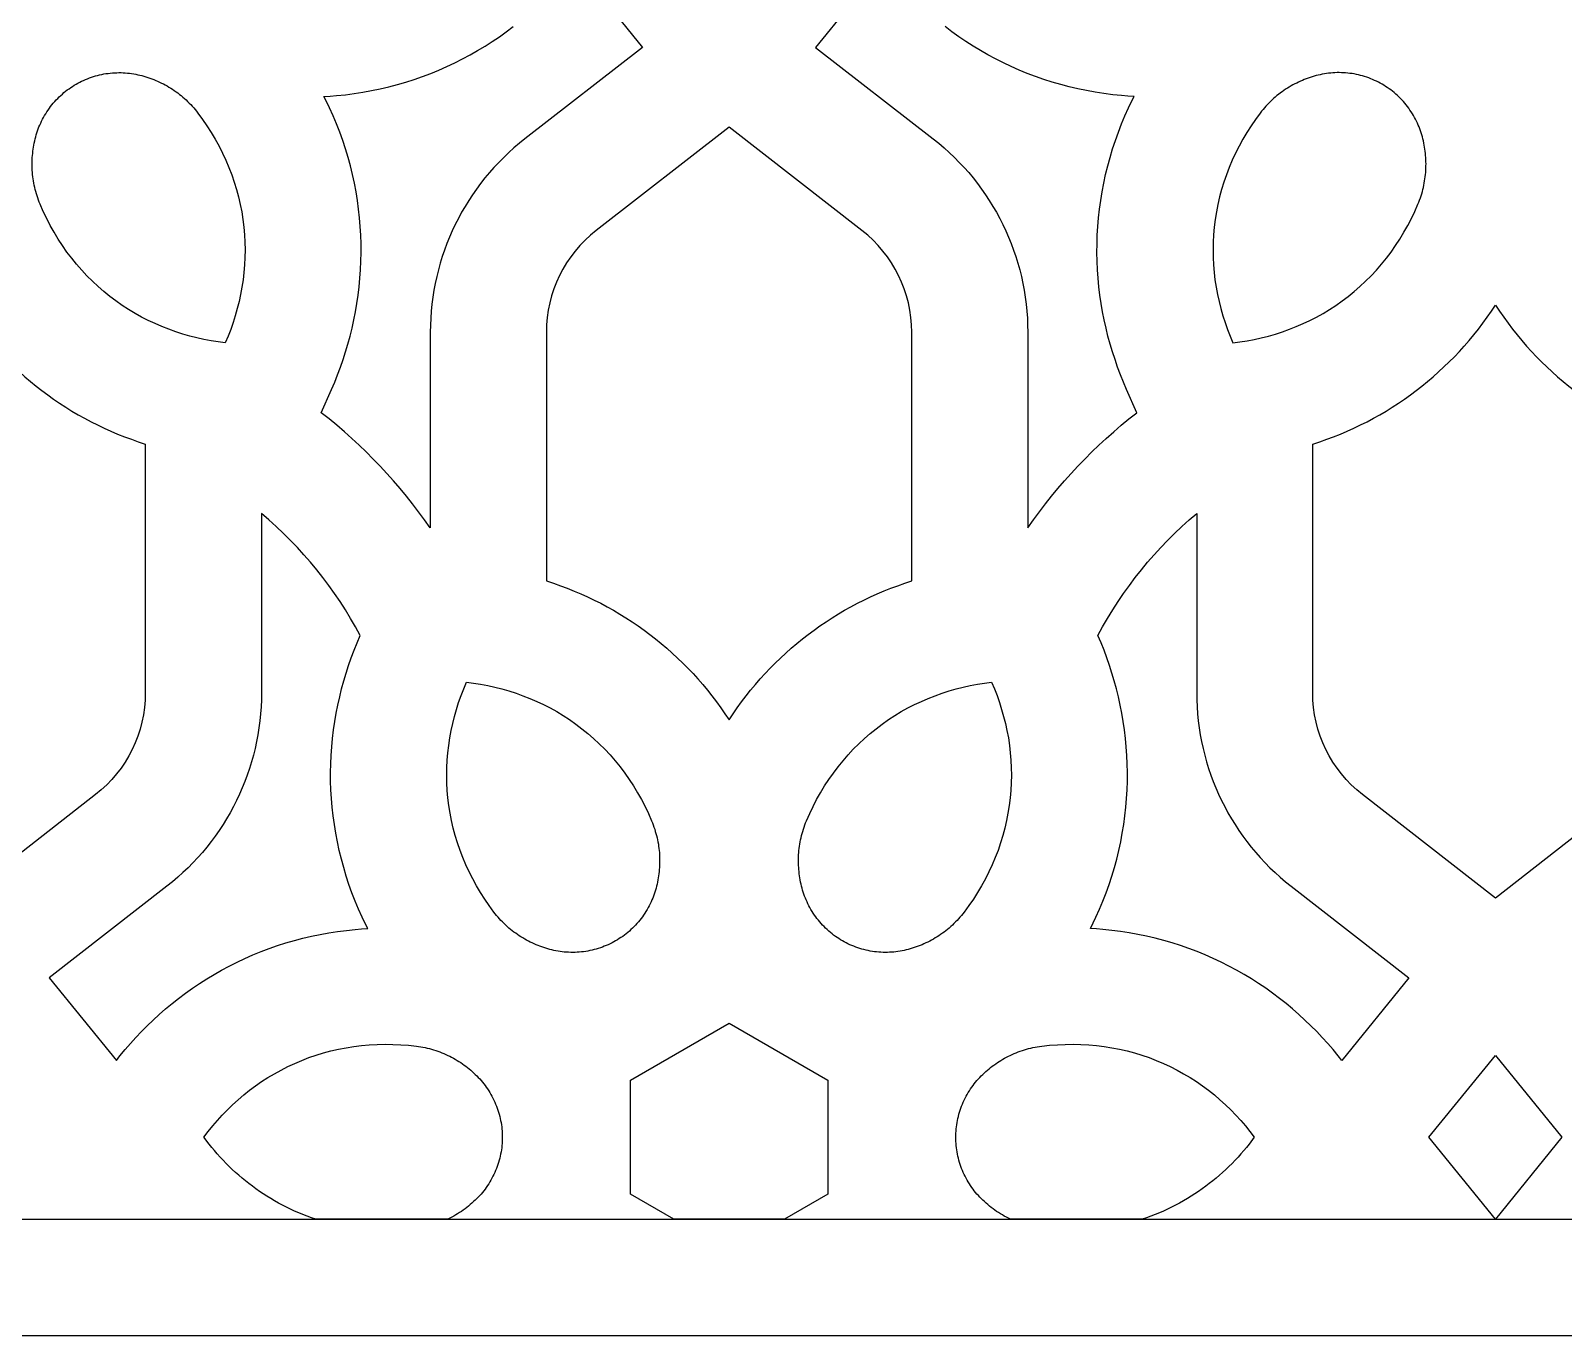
# Model space of a CAD drawing. Extents: x 14322 to 28868, y 1949 to 5319.
# Drawn here: x 25243 to 27027, y 1949 to 3468 of the extents above; entities that cross this region are included whole.
import ezdxf

# ---------------------------------------------------------------- set-up
doc = ezdxf.new("R2010")
doc.units = 0
doc.layers.add('LAYER_01', color=1, linetype='CONTINUOUS')

msp = doc.modelspace()

# ---------------------------------------------------------------- linework, layer by layer
at = {"layer": 'LAYER_01'}
for points in [[(14321.9, 1949.2), (28868, 1949.2), (28868, 5318.8), (14321.9, 5318.8)], [(14457.1, 2084.4), (28732.8, 2084.4), (28732.8, 5183.7), (14457.1, 5183.7)], [(25295.9, 3405.4), (25298, 3406.6), (25300.1, 3407.7), (25302.3, 3408.8), (25304.5, 3409.9), (25306.8, 3410.9), (25309.1, 3411.8), (25311.4, 3412.7), (25313.7, 3413.5), (25316.1, 3414.3), (25318.5, 3415), (25320.9, 3415.7), (25323.3, 3416.3), (25325.8, 3416.8), (25328.2, 3417.3), (25330.7, 3417.7), (25333.2, 3418), (25335.7, 3418.3), (25338.2, 3418.6), (25340.7, 3418.7), (25343.2, 3418.8), (25345.7, 3418.9), (25348.2, 3418.9), (25350.7, 3418.8), (25353.2, 3418.6), (25355.7, 3418.4), (25358.1, 3418.2), (25360.6, 3417.9), (25363, 3417.5), (25365.4, 3417), (25367.8, 3416.5), (25370.2, 3416), (25372.5, 3415.4), (25374.9, 3414.7), (25377.2, 3414), (25379.5, 3413.3), (25381.8, 3412.5), (25384.1, 3411.7), (25386.3, 3410.8), (25388.6, 3409.9), (25390.8, 3408.9), (25393.1, 3407.9), (25395.3, 3406.8), (25397.5, 3405.7), (25399.7, 3404.6), (25401.8, 3403.4), (25404, 3402.1), (25406.1, 3400.8), (25408.2, 3399.5), (25410.2, 3398.1), (25412.3, 3396.6), (25414.3, 3395.2), (25416.3, 3393.6), (25418.2, 3392.1), (25420.2, 3390.4), (25422.1, 3388.8), (25423.9, 3387.1), (25425.8, 3385.3), (25427.6, 3383.5), (25429.4, 3381.7), (25431.1, 3379.8), (25432.8, 3377.9), (25434.5, 3375.9), (25436.1, 3373.9), (25437.7, 3371.8), (25443.1, 3364.4), (25448.3, 3356.9), (25453.3, 3349.1), (25457.9, 3341.3), (25462.3, 3333.3), (25466.4, 3325.1), (25470.3, 3316.9), (25473.8, 3308.5), (25477.1, 3300.1), (25480, 3291.5), (25482.6, 3282.9), (25485, 3274.2), (25487, 3265.5), (25488.7, 3256.7), (25490.1, 3247.9), (25491.2, 3239.1), (25492, 3230.2), (25492.4, 3221.4), (25492.6, 3212.6), (25492.5, 3203.8), (25492.1, 3195.1), (25491.3, 3186.4), (25490.3, 3177.8), (25489, 3169.3), (25487.5, 3160.8), (25485.7, 3152.4), (25483.6, 3144.2), (25481.3, 3136), (25478.7, 3127.9), (25475.9, 3120), (25472.9, 3112.2), (25469.6, 3104.5), (25461.3, 3105.5), (25453.1, 3106.8), (25444.8, 3108.4), (25436.5, 3110.2), (25428.3, 3112.2), (25420.1, 3114.6), (25411.9, 3117.2), (25403.8, 3120.1), (25395.7, 3123.2), (25387.8, 3126.7), (25379.9, 3130.4), (25372.1, 3134.4), (25364.5, 3138.6), (25356.9, 3143.2), (25349.5, 3148), (25342.3, 3153.1), (25335.2, 3158.4), (25328.3, 3164.1), (25321.5, 3169.9), (25315, 3176), (25308.6, 3182.4), (25302.5, 3189), (25296.5, 3195.8), (25290.8, 3202.9), (25285.3, 3210.1), (25280.1, 3217.6), (25275.1, 3225.2), (25270.4, 3233), (25265.9, 3241), (25261.7, 3249.1), (25257.7, 3257.4), (25254, 3265.8), (25253.1, 3268.2), (25252.1, 3270.6), (25251.3, 3273.1), (25250.4, 3275.5), (25249.7, 3277.9), (25249, 3280.4), (25248.3, 3282.9), (25247.7, 3285.3), (25247.2, 3287.8), (25246.7, 3290.3), (25246.3, 3292.8), (25245.9, 3295.3), (25245.5, 3297.7), (25245.3, 3300.2), (25245, 3302.7), (25244.9, 3305.2), (25244.8, 3307.7), (25244.7, 3310.2), (25244.7, 3312.6), (25244.7, 3315.1), (25244.8, 3317.6), (25244.9, 3320), (25245.1, 3322.5), (25245.4, 3324.9), (25245.6, 3327.3), (25246, 3329.8), (25246.4, 3332.2), (25246.8, 3334.6), (25247.2, 3336.9), (25247.8, 3339.3), (25248.3, 3341.7), (25248.9, 3344), (25249.6, 3346.3), (25250.3, 3348.7), (25251, 3351), (25251.9, 3353.3), (25252.7, 3355.6), (25253.7, 3357.9), (25254.7, 3360.1), (25255.8, 3362.4), (25256.9, 3364.6), (25258.1, 3366.8), (25259.3, 3369), (25260.6, 3371.1), (25261.9, 3373.3), (25263.3, 3375.3), (25264.8, 3377.4), (25266.3, 3379.4), (25267.8, 3381.4), (25269.4, 3383.3), (25271.1, 3385.2), (25272.8, 3387.1), (25274.5, 3388.9), (25276.3, 3390.6), (25278.1, 3392.3), (25279.9, 3394), (25281.8, 3395.6), (25283.7, 3397.2), (25285.7, 3398.7), (25287.7, 3400.1), (25289.7, 3401.5), (25291.7, 3402.9), (25293.8, 3404.2)], [(26816.4, 3405.4), (26814.3, 3406.6), (26812.1, 3407.7), (26809.9, 3408.8), (26807.7, 3409.9), (26805.4, 3410.9), (26803.2, 3411.8), (26800.9, 3412.7), (26798.5, 3413.5), (26796.1, 3414.3), (26793.8, 3415), (26791.3, 3415.7), (26788.9, 3416.3), (26786.5, 3416.8), (26784, 3417.3), (26781.5, 3417.7), (26779, 3418), (26776.5, 3418.3), (26774, 3418.6), (26771.5, 3418.7), (26769, 3418.8), (26766.5, 3418.9), (26764, 3418.9), (26761.5, 3418.8), (26759.1, 3418.6), (26756.6, 3418.4), (26754.1, 3418.2), (26751.7, 3417.9), (26749.2, 3417.5), (26746.8, 3417), (26744.4, 3416.5), (26742.1, 3416), (26739.7, 3415.4), (26737.4, 3414.7), (26735.1, 3414), (26732.8, 3413.3), (26730.5, 3412.5), (26728.2, 3411.7), (26725.9, 3410.8), (26723.6, 3409.9), (26721.4, 3408.9), (26719.2, 3407.9), (26717, 3406.8), (26714.8, 3405.7), (26712.6, 3404.6), (26710.4, 3403.4), (26708.3, 3402.1), (26706.2, 3400.8), (26704.1, 3399.5), (26702, 3398.1), (26700, 3396.6), (26698, 3395.2), (26696, 3393.6), (26694, 3392.1), (26692.1, 3390.4), (26690.2, 3388.8), (26688.3, 3387.1), (26686.5, 3385.3), (26684.7, 3383.5), (26682.9, 3381.7), (26681.1, 3379.8), (26679.4, 3377.9), (26677.8, 3375.9), (26676.1, 3373.9), (26674.5, 3371.8), (26669.1, 3364.4), (26663.9, 3356.9), (26659, 3349.1), (26654.3, 3341.3), (26649.9, 3333.3), (26645.8, 3325.1), (26642, 3316.9), (26638.4, 3308.5), (26635.2, 3300.1), (26632.2, 3291.5), (26629.6, 3282.9), (26627.3, 3274.2), (26625.2, 3265.5), (26623.5, 3256.7), (26622.1, 3247.9), (26621.1, 3239.1), (26620.3, 3230.2), (26619.8, 3221.4), (26619.6, 3212.6), (26619.8, 3203.8), (26620.2, 3195.1), (26620.9, 3186.4), (26621.9, 3177.8), (26623.2, 3169.3), (26624.8, 3160.8), (26626.6, 3152.4), (26628.7, 3144.2), (26631, 3136), (26633.6, 3127.9), (26636.4, 3120), (26639.4, 3112.2), (26642.6, 3104.5), (26650.9, 3105.5), (26659.2, 3106.8), (26667.5, 3108.4), (26675.7, 3110.2), (26684, 3112.2), (26692.2, 3114.6), (26700.3, 3117.2), (26708.5, 3120.1), (26716.5, 3123.2), (26724.5, 3126.7), (26732.3, 3130.4), (26740.1, 3134.4), (26747.8, 3138.6), (26755.3, 3143.2), (26762.7, 3148), (26770, 3153.1), (26777.1, 3158.4), (26784, 3164.1), (26790.7, 3169.9), (26797.3, 3176), (26803.6, 3182.4), (26809.8, 3189), (26815.7, 3195.8), (26821.4, 3202.9), (26826.9, 3210.1), (26832.1, 3217.6), (26837.1, 3225.2), (26841.9, 3233), (26846.3, 3241), (26850.6, 3249.1), (26854.5, 3257.4), (26858.2, 3265.8), (26859.2, 3268.2), (26860.1, 3270.6), (26861, 3273.1), (26861.8, 3275.5), (26862.6, 3277.9), (26863.3, 3280.4), (26863.9, 3282.9), (26864.5, 3285.3), (26865.1, 3287.8), (26865.6, 3290.3), (26866, 3292.8), (26866.4, 3295.3), (26866.7, 3297.7), (26867, 3300.2), (26867.2, 3302.7), (26867.4, 3305.2), (26867.5, 3307.7), (26867.5, 3310.2), (26867.6, 3312.6), (26867.5, 3315.1), (26867.4, 3317.6), (26867.3, 3320), (26867.1, 3322.5), (26866.9, 3324.9), (26866.6, 3327.3), (26866.3, 3329.8), (26865.9, 3332.2), (26865.5, 3334.6), (26865, 3336.9), (26864.5, 3339.3), (26863.9, 3341.7), (26863.3, 3344), (26862.7, 3346.3), (26862, 3348.7), (26861.2, 3351), (26860.4, 3353.3), (26859.5, 3355.6), (26858.6, 3357.9), (26857.6, 3360.1), (26856.5, 3362.4), (26855.4, 3364.6), (26854.2, 3366.8), (26853, 3369), (26851.7, 3371.1), (26850.3, 3373.3), (26848.9, 3375.3), (26847.5, 3377.4), (26846, 3379.4), (26844.4, 3381.4), (26842.8, 3383.3), (26841.2, 3385.2), (26839.5, 3387.1), (26837.8, 3388.9), (26836, 3390.6), (26834.2, 3392.3), (26832.3, 3394), (26830.4, 3395.6), (26828.5, 3397.2), (26826.5, 3398.7), (26824.6, 3400.1), (26822.5, 3401.5), (26820.5, 3402.9), (26818.4, 3404.2)], [(25924.1, 2408.4), (25922, 2407.2), (25919.9, 2406), (25917.7, 2405), (25915.5, 2403.9), (25913.2, 2402.9), (25910.9, 2402), (25908.6, 2401.1), (25906.3, 2400.3), (25903.9, 2399.5), (25901.5, 2398.8), (25899.1, 2398.1), (25896.7, 2397.5), (25894.2, 2397), (25891.8, 2396.5), (25889.3, 2396.1), (25886.8, 2395.7), (25884.3, 2395.4), (25881.8, 2395.2), (25879.3, 2395), (25876.8, 2394.9), (25874.3, 2394.9), (25871.8, 2394.9), (25869.3, 2395), (25866.8, 2395.1), (25864.3, 2395.3), (25861.9, 2395.6), (25859.4, 2395.9), (25857, 2396.3), (25854.6, 2396.7), (25852.2, 2397.2), (25849.8, 2397.8), (25847.5, 2398.4), (25845.2, 2399), (25842.8, 2399.7), (25840.5, 2400.5), (25838.2, 2401.3), (25835.9, 2402.1), (25833.7, 2403), (25831.4, 2403.9), (25829.2, 2404.9), (25826.9, 2405.9), (25824.7, 2406.9), (25822.5, 2408.1), (25820.3, 2409.2), (25818.2, 2410.4), (25816.1, 2411.7), (25813.9, 2413), (25811.9, 2414.3), (25809.8, 2415.7), (25807.7, 2417.1), (25805.7, 2418.6), (25803.7, 2420.1), (25801.8, 2421.7), (25799.8, 2423.3), (25797.9, 2425), (25796.1, 2426.7), (25794.2, 2428.5), (25792.4, 2430.3), (25790.6, 2432.1), (25788.9, 2434), (25787.2, 2435.9), (25785.5, 2437.9), (25783.9, 2439.9), (25782.3, 2441.9), (25776.9, 2449.3), (25771.7, 2456.9), (25766.7, 2464.6), (25762.1, 2472.5), (25757.7, 2480.5), (25753.6, 2488.6), (25749.7, 2496.9), (25746.2, 2505.3), (25742.9, 2513.7), (25740, 2522.3), (25737.4, 2530.9), (25735, 2539.6), (25733, 2548.3), (25731.3, 2557.1), (25729.9, 2565.9), (25728.8, 2574.7), (25728, 2583.5), (25727.6, 2592.4), (25727.4, 2601.2), (25727.5, 2609.9), (25728, 2618.7), (25728.7, 2627.3), (25729.7, 2635.9), (25731, 2644.5), (25732.5, 2653), (25734.4, 2661.3), (25736.4, 2669.6), (25738.8, 2677.8), (25741.3, 2685.9), (25744.1, 2693.8), (25747.2, 2701.6), (25750.4, 2709.3), (25758.7, 2708.2), (25766.9, 2707), (25775.2, 2705.4), (25783.5, 2703.6), (25791.7, 2701.5), (25799.9, 2699.2), (25808.1, 2696.6), (25816.2, 2693.7), (25824.3, 2690.6), (25832.2, 2687.1), (25840.1, 2683.4), (25847.9, 2679.4), (25855.5, 2675.1), (25863.1, 2670.6), (25870.5, 2665.8), (25877.7, 2660.7), (25884.8, 2655.3), (25891.7, 2649.7), (25898.5, 2643.9), (25905, 2637.7), (25911.4, 2631.4), (25917.6, 2624.8), (25923.5, 2618), (25929.2, 2610.9), (25934.7, 2603.7), (25939.9, 2596.2), (25944.9, 2588.6), (25949.6, 2580.8), (25954.1, 2572.8), (25958.3, 2564.7), (25962.3, 2556.4), (25966, 2548), (25966.9, 2545.6), (25967.9, 2543.2), (25968.7, 2540.7), (25969.6, 2538.3), (25970.3, 2535.8), (25971, 2533.4), (25971.7, 2530.9), (25972.3, 2528.4), (25972.8, 2526), (25973.3, 2523.5), (25973.8, 2521), (25974.1, 2518.5), (25974.5, 2516), (25974.7, 2513.5), (25975, 2511.1), (25975.1, 2508.6), (25975.2, 2506.1), (25975.3, 2503.6), (25975.3, 2501.1), (25975.3, 2498.7), (25975.2, 2496.2), (25975.1, 2493.8), (25974.9, 2491.3), (25974.6, 2488.9), (25974.4, 2486.4), (25974, 2484), (25973.7, 2481.6), (25973.2, 2479.2), (25972.8, 2476.8), (25972.3, 2474.5), (25971.7, 2472.1), (25971.1, 2469.8), (25970.5, 2467.4), (25969.7, 2465.1), (25969, 2462.8), (25968.2, 2460.5), (25967.3, 2458.2), (25966.3, 2455.9), (25965.3, 2453.6), (25964.3, 2451.4), (25963.1, 2449.2), (25962, 2447), (25960.7, 2444.8), (25959.4, 2442.6), (25958.1, 2440.5), (25956.7, 2438.4), (25955.2, 2436.4), (25953.7, 2434.4), (25952.2, 2432.4), (25950.6, 2430.5), (25948.9, 2428.6), (25947.3, 2426.7), (25945.5, 2424.9), (25943.7, 2423.2), (25941.9, 2421.4), (25940.1, 2419.8), (25938.2, 2418.2), (25936.3, 2416.6), (25934.3, 2415.1), (25932.3, 2413.6), (25930.3, 2412.2), (25928.3, 2410.9), (25926.2, 2409.6)], [(26188.1, 2408.4), (26186, 2409.6), (26184, 2410.9), (26181.9, 2412.2), (26179.9, 2413.6), (26177.9, 2415.1), (26176, 2416.6), (26174.1, 2418.2), (26172.2, 2419.8), (26170.3, 2421.4), (26168.5, 2423.2), (26166.7, 2424.9), (26165, 2426.7), (26163.3, 2428.6), (26161.7, 2430.5), (26160.1, 2432.4), (26158.5, 2434.4), (26157, 2436.4), (26155.6, 2438.4), (26154.2, 2440.5), (26152.8, 2442.6), (26151.5, 2444.8), (26150.3, 2447), (26149.1, 2449.2), (26148, 2451.4), (26146.9, 2453.6), (26145.9, 2455.9), (26145, 2458.2), (26144.1, 2460.5), (26143.3, 2462.8), (26142.5, 2465.1), (26141.8, 2467.4), (26141.1, 2469.8), (26140.5, 2472.1), (26140, 2474.5), (26139.5, 2476.8), (26139, 2479.2), (26138.6, 2481.6), (26138.2, 2484), (26137.9, 2486.4), (26137.6, 2488.9), (26137.4, 2491.3), (26137.2, 2493.8), (26137, 2496.2), (26137, 2498.7), (26136.9, 2501.1), (26136.9, 2503.6), (26137, 2506.1), (26137.1, 2508.6), (26137.3, 2511.1), (26137.5, 2513.5), (26137.8, 2516), (26138.1, 2518.5), (26138.5, 2521), (26138.9, 2523.5), (26139.4, 2526), (26140, 2528.4), (26140.6, 2530.9), (26141.2, 2533.4), (26141.9, 2535.8), (26142.7, 2538.3), (26143.5, 2540.7), (26144.4, 2543.2), (26145.3, 2545.6), (26146.3, 2548), (26150, 2556.4), (26153.9, 2564.7), (26158.1, 2572.8), (26162.6, 2580.8), (26167.4, 2588.6), (26172.3, 2596.2), (26177.6, 2603.7), (26183.1, 2610.9), (26188.8, 2618), (26194.7, 2624.8), (26200.8, 2631.4), (26207.2, 2637.7), (26213.8, 2643.9), (26220.5, 2649.7), (26227.4, 2655.3), (26234.5, 2660.7), (26241.8, 2665.8), (26249.2, 2670.6), (26256.7, 2675.1), (26264.4, 2679.4), (26272.1, 2683.4), (26280, 2687.1), (26288, 2690.6), (26296, 2693.7), (26304.1, 2696.6), (26312.3, 2699.2), (26320.5, 2701.5), (26328.8, 2703.6), (26337, 2705.4), (26345.3, 2707), (26353.6, 2708.2), (26361.8, 2709.3), (26365.1, 2701.6), (26368.1, 2693.8), (26370.9, 2685.9), (26373.5, 2677.8), (26375.8, 2669.6), (26377.9, 2661.3), (26379.7, 2653), (26381.3, 2644.5), (26382.6, 2635.9), (26383.6, 2627.3), (26384.3, 2618.7), (26384.7, 2609.9), (26384.8, 2601.2), (26384.7, 2592.4), (26384.2, 2583.5), (26383.4, 2574.7), (26382.3, 2565.9), (26380.9, 2557.1), (26379.2, 2548.3), (26377.2, 2539.6), (26374.9, 2530.9), (26372.2, 2522.3), (26369.3, 2513.7), (26366.1, 2505.3), (26362.5, 2496.9), (26358.7, 2488.6), (26354.6, 2480.5), (26350.2, 2472.5), (26345.5, 2464.6), (26340.6, 2456.9), (26335.4, 2449.3), (26329.9, 2441.9), (26328.3, 2439.9), (26326.7, 2437.9), (26325, 2435.9), (26323.3, 2434), (26321.6, 2432.1), (26319.8, 2430.3), (26318, 2428.5), (26316.2, 2426.7), (26314.3, 2425), (26312.4, 2423.3), (26310.5, 2421.7), (26308.5, 2420.1), (26306.5, 2418.6), (26304.5, 2417.1), (26302.5, 2415.7), (26300.4, 2414.3), (26298.3, 2413), (26296.2, 2411.7), (26294.1, 2410.4), (26291.9, 2409.2), (26289.7, 2408.1), (26287.5, 2406.9), (26285.3, 2405.9), (26283.1, 2404.9), (26280.8, 2403.9), (26278.6, 2403), (26276.3, 2402.1), (26274, 2401.3), (26271.7, 2400.5), (26269.4, 2399.7), (26267.1, 2399), (26264.8, 2398.4), (26262.4, 2397.8), (26260.1, 2397.2), (26257.7, 2396.7), (26255.2, 2396.3), (26252.8, 2395.9), (26250.4, 2395.6), (26247.9, 2395.3), (26245.4, 2395.1), (26242.9, 2395), (26240.5, 2394.9), (26238, 2394.9), (26235.4, 2394.9), (26232.9, 2395), (26230.4, 2395.2), (26227.9, 2395.4), (26225.4, 2395.7), (26223, 2396.1), (26220.5, 2396.5), (26218, 2397), (26215.6, 2397.5), (26213.1, 2398.1), (26210.7, 2398.8), (26208.3, 2399.5), (26206, 2400.3), (26203.6, 2401.1), (26201.3, 2402), (26199, 2402.9), (26196.8, 2403.9), (26194.6, 2405), (26192.4, 2406), (26190.2, 2407.2)], [(25991.7, 2084.4), (25941.3, 2113.4), (25941.3, 2246.1), (26056.1, 2312.4), (26171, 2246.1), (26171, 2113.4), (26120.6, 2084.4)], [(25574.9, 2084.4), (25569.9, 2086), (25565, 2087.8), (25560, 2089.7), (25555.1, 2091.7), (25550.3, 2093.8), (25545.5, 2096), (25540.8, 2098.3), (25536.2, 2100.6), (25531.6, 2103.1), (25527, 2105.7), (25522.5, 2108.3), (25518.1, 2111), (25513.8, 2113.8), (25509.5, 2116.7), (25505.3, 2119.6), (25501.1, 2122.7), (25497, 2125.8), (25493, 2129), (25489.1, 2132.2), (25485.2, 2135.5), (25481.4, 2138.9), (25477.7, 2142.3), (25474, 2145.8), (25470.5, 2149.4), (25467, 2153), (25463.6, 2156.7), (25460.2, 2160.4), (25456.9, 2164.2), (25453.8, 2168), (25450.7, 2171.9), (25444.7, 2179.7), (25449.7, 2186.4), (25455, 2192.9), (25460.4, 2199.3), (25466.1, 2205.6), (25472, 2211.7), (25478.2, 2217.6), (25484.5, 2223.4), (25491.1, 2229), (25497.8, 2234.4), (25504.8, 2239.5), (25511.9, 2244.5), (25519.3, 2249.2), (25526.8, 2253.7), (25534.5, 2258), (25542.4, 2262), (25550.4, 2265.7), (25558.6, 2269.2), (25566.9, 2272.4), (25575.4, 2275.3), (25584, 2277.9), (25592.6, 2280.2), (25601.4, 2282.3), (25610.3, 2284), (25619.3, 2285.4), (25628.3, 2286.5), (25637.3, 2287.3), (25646.4, 2287.8), (25655.6, 2288), (25664.7, 2287.9), (25673.9, 2287.5), (25683, 2286.8), (25692.2, 2285.8), (25694.7, 2285.4), (25697.3, 2285), (25699.8, 2284.6), (25702.3, 2284.1), (25704.8, 2283.5), (25707.3, 2282.9), (25709.8, 2282.2), (25712.2, 2281.5), (25714.6, 2280.7), (25717, 2279.9), (25719.4, 2279), (25721.8, 2278.1), (25724.1, 2277.2), (25726.4, 2276.2), (25728.6, 2275.1), (25730.9, 2274), (25733.1, 2272.9), (25735.2, 2271.7), (25737.4, 2270.5), (25739.5, 2269.2), (25741.6, 2267.9), (25743.7, 2266.6), (25745.7, 2265.2), (25747.7, 2263.7), (25749.6, 2262.3), (25751.6, 2260.8), (25753.5, 2259.3), (25755.3, 2257.7), (25757.2, 2256.1), (25759, 2254.5), (25760.7, 2252.8), (25762.5, 2251.1), (25764.2, 2249.4), (25765.8, 2247.6), (25767.4, 2245.8), (25769, 2243.9), (25770.6, 2242), (25772.1, 2240.1), (25773.5, 2238.1), (25775, 2236), (25776.3, 2233.9), (25777.6, 2231.8), (25778.9, 2229.7), (25780.1, 2227.5), (25781.3, 2225.2), (25782.4, 2223), (25783.4, 2220.7), (25784.4, 2218.4), (25785.4, 2216.1), (25786.2, 2213.7), (25787.1, 2211.3), (25787.8, 2209), (25788.5, 2206.5), (25789.1, 2204.1), (25789.7, 2201.7), (25790.2, 2199.3), (25790.7, 2196.8), (25791.1, 2194.4), (25791.4, 2191.9), (25791.7, 2189.5), (25791.9, 2187), (25792, 2184.6), (25792.1, 2182.2), (25792.1, 2179.7), (25792.1, 2177.3), (25792, 2174.9), (25791.9, 2172.5), (25791.7, 2170), (25791.4, 2167.6), (25791.1, 2165.1), (25790.7, 2162.7), (25790.2, 2160.2), (25789.7, 2157.8), (25789.1, 2155.4), (25788.5, 2153), (25787.8, 2150.5), (25787.1, 2148.2), (25786.2, 2145.8), (25785.4, 2143.4), (25784.4, 2141.1), (25783.4, 2138.8), (25782.4, 2136.5), (25781.3, 2134.3), (25780.1, 2132), (25778.9, 2129.8), (25777.6, 2127.7), (25776.3, 2125.6), (25775, 2123.5), (25773.5, 2121.4), (25772.1, 2119.4), (25770.6, 2117.5), (25769, 2115.6), (25767.4, 2113.7), (25765.8, 2111.9), (25764.2, 2110.1), (25762.5, 2108.4), (25760.6, 2106.6), (25758.7, 2104.8), (25756.8, 2103.1), (25754.9, 2101.4), (25752.9, 2099.7), (25750.8, 2098.1), (25748.8, 2096.6), (25746.7, 2095), (25744.5, 2093.5), (25742.3, 2092.1), (25740.1, 2090.7), (25737.9, 2089.3), (25735.6, 2088), (25733.3, 2086.7), (25730.9, 2085.5), (25728.6, 2084.4)], [(26383.7, 2084.4), (26381.3, 2085.5), (26379, 2086.7), (26376.6, 2088), (26374.4, 2089.3), (26372.1, 2090.7), (26369.9, 2092.1), (26367.7, 2093.5), (26365.6, 2095), (26363.5, 2096.6), (26361.4, 2098.1), (26359.4, 2099.7), (26357.4, 2101.4), (26355.4, 2103.1), (26353.5, 2104.8), (26351.6, 2106.6), (26349.8, 2108.4), (26348.1, 2110.1), (26346.4, 2111.9), (26344.8, 2113.7), (26343.2, 2115.6), (26341.7, 2117.5), (26340.2, 2119.4), (26338.7, 2121.4), (26337.3, 2123.5), (26335.9, 2125.6), (26334.6, 2127.7), (26333.3, 2129.8), (26332.1, 2132), (26331, 2134.3), (26329.9, 2136.5), (26328.8, 2138.8), (26327.8, 2141.1), (26326.9, 2143.4), (26326, 2145.8), (26325.2, 2148.2), (26324.4, 2150.5), (26323.7, 2153), (26323.1, 2155.4), (26322.5, 2157.8), (26322, 2160.2), (26321.6, 2162.7), (26321.2, 2165.1), (26320.8, 2167.6), (26320.6, 2170), (26320.4, 2172.5), (26320.2, 2174.9), (26320.1, 2177.3), (26320.1, 2179.7), (26320.1, 2182.2), (26320.2, 2184.6), (26320.4, 2187), (26320.6, 2189.5), (26320.8, 2191.9), (26321.2, 2194.4), (26321.6, 2196.8), (26322, 2199.3), (26322.5, 2201.7), (26323.1, 2204.1), (26323.7, 2206.5), (26324.4, 2209), (26325.2, 2211.3), (26326, 2213.7), (26326.9, 2216.1), (26327.8, 2218.4), (26328.8, 2220.7), (26329.9, 2223), (26331, 2225.2), (26332.1, 2227.5), (26333.3, 2229.7), (26334.6, 2231.8), (26335.9, 2233.9), (26337.3, 2236), (26338.7, 2238.1), (26340.2, 2240.1), (26341.7, 2242), (26343.2, 2243.9), (26344.8, 2245.8), (26346.4, 2247.6), (26348.1, 2249.4), (26349.8, 2251.1), (26351.5, 2252.8), (26353.3, 2254.5), (26355.1, 2256.1), (26356.9, 2257.7), (26358.8, 2259.3), (26360.7, 2260.8), (26362.6, 2262.3), (26364.6, 2263.7), (26366.6, 2265.2), (26368.6, 2266.6), (26370.6, 2267.9), (26372.7, 2269.2), (26374.8, 2270.5), (26377, 2271.7), (26379.2, 2272.9), (26381.4, 2274), (26383.6, 2275.1), (26385.9, 2276.2), (26388.2, 2277.2), (26390.5, 2278.1), (26392.8, 2279), (26395.2, 2279.9), (26397.6, 2280.7), (26400, 2281.5), (26402.5, 2282.2), (26404.9, 2282.9), (26407.4, 2283.5), (26409.9, 2284.1), (26412.4, 2284.6), (26415, 2285), (26417.5, 2285.4), (26420.1, 2285.8), (26429.2, 2286.8), (26438.4, 2287.5), (26447.5, 2287.9), (26456.7, 2288), (26465.8, 2287.8), (26474.9, 2287.3), (26484, 2286.5), (26493, 2285.4), (26501.9, 2284), (26510.8, 2282.3), (26519.6, 2280.2), (26528.3, 2277.9), (26536.9, 2275.3), (26545.3, 2272.4), (26553.6, 2269.2), (26561.8, 2265.7), (26569.9, 2262), (26577.7, 2258), (26585.4, 2253.7), (26593, 2249.2), (26600.3, 2244.5), (26607.5, 2239.5), (26614.4, 2234.4), (26621.2, 2229), (26627.7, 2223.4), (26634.1, 2217.6), (26640.2, 2211.7), (26646.1, 2205.6), (26651.8, 2199.3), (26657.3, 2192.9), (26662.5, 2186.4), (26667.6, 2179.7), (26661.6, 2171.9), (26658.5, 2168), (26655.3, 2164.2), (26652, 2160.4), (26648.7, 2156.7), (26645.3, 2153), (26641.8, 2149.4), (26638.2, 2145.8), (26634.6, 2142.3), (26630.8, 2138.9), (26627.1, 2135.5), (26623.2, 2132.2), (26619.2, 2129), (26615.2, 2125.8), (26611.1, 2122.7), (26607, 2119.6), (26602.8, 2116.7), (26598.5, 2113.8), (26594.1, 2111), (26589.7, 2108.3), (26585.2, 2105.7), (26580.7, 2103.1), (26576.1, 2100.6), (26571.4, 2098.3), (26566.7, 2096), (26561.9, 2093.8), (26557.1, 2091.7), (26552.2, 2089.7), (26547.3, 2087.8), (26542.3, 2086), (26537.3, 2084.4)], [(27025.8, 2179.7), (26948.4, 2084.4), (26870.9, 2179.7), (26948.4, 2275.1)]]:
    msp.add_lwpolyline(points, close=True, dxfattribs=at)
for points in [[(25877.2, 3544.6), (25955.3, 3448.3), (25818.4, 3341.8, 0.231422), (25708.3, 3116.8), (25708.3, 2889, 0.076243), (25581.4, 3023), (25593.4, 3050.2), (25597, 3058.7), (25600.4, 3067.3), (25603.7, 3076), (25606.8, 3084.9), (25609.7, 3093.9), (25612.4, 3103), (25614.9, 3112.3), (25617.2, 3121.6), (25619.3, 3131.1), (25621.2, 3140.6), (25622.9, 3150.2), (25624.3, 3159.9), (25625.5, 3169.7), (25626.4, 3179.6), (25627.1, 3189.5), (25627.6, 3199.5), (25627.8, 3209.5), (25627.7, 3219.6), (25627.4, 3229.7), (25626.8, 3239.8), (25625.9, 3249.9), (25624.8, 3260), (25623.4, 3270.1), (25621.8, 3280.2), (25619.9, 3290.3), (25617.7, 3300.3), (25615.3, 3310.3), (25612.6, 3320.2), (25609.6, 3330), (25606.4, 3339.8), (25602.9, 3349.5), (25599.2, 3359.1), (25595.2, 3368.5), (25591, 3377.9), (25587.8, 3384.6), (25584.5, 3391.2), (25591.9, 3391.6), (25599.2, 3392.2), (25609.5, 3393.2), (25619.7, 3394.5), (25629.8, 3396.1), (25639.9, 3397.9), (25650, 3400), (25660, 3402.4), (25670, 3405), (25679.8, 3407.9), (25689.6, 3411), (25699.3, 3414.4), (25708.8, 3418), (25718.3, 3421.8), (25727.6, 3425.9), (25736.8, 3430.3), (25745.8, 3434.8), (25754.7, 3439.6), (25763.4, 3444.5), (25772, 3449.7), (25780.4, 3455.1), (25788.7, 3460.7), (25796.8, 3466.4), (25804.7, 3472.4)], [(26235.1, 3544.6), (26156.9, 3448.3), (26293.8, 3341.8, -0.231422), (26403.9, 3116.8), (26403.9, 2889, -0.076243), (26530.8, 3023), (26518.9, 3050.2), (26515.3, 3058.7), (26511.8, 3067.3), (26508.5, 3076), (26505.5, 3084.9), (26502.5, 3093.9), (26499.8, 3103), (26497.3, 3112.3), (26495, 3121.6), (26492.9, 3131.1), (26491, 3140.6), (26489.4, 3150.2), (26488, 3159.9), (26486.8, 3169.7), (26485.8, 3179.6), (26485.1, 3189.5), (26484.7, 3199.5), (26484.5, 3209.5), (26484.6, 3219.6), (26484.9, 3229.7), (26485.5, 3239.8), (26486.3, 3249.9), (26487.4, 3260), (26488.8, 3270.1), (26490.5, 3280.2), (26492.4, 3290.3), (26494.5, 3300.3), (26497, 3310.3), (26499.7, 3320.2), (26502.7, 3330), (26505.9, 3339.8), (26509.4, 3349.5), (26513.1, 3359.1), (26517.1, 3368.5), (26521.3, 3377.9), (26524.4, 3384.6), (26527.7, 3391.2), (26520.4, 3391.6), (26513, 3392.2), (26502.8, 3393.2), (26492.6, 3394.5), (26482.4, 3396.1), (26472.3, 3397.9), (26462.2, 3400), (26452.2, 3402.4), (26442.3, 3405), (26432.4, 3407.9), (26422.7, 3411), (26413, 3414.4), (26403.4, 3418), (26394, 3421.8), (26384.7, 3425.9), (26375.5, 3430.3), (26366.5, 3434.8), (26357.5, 3439.6), (26348.8, 3444.5), (26340.2, 3449.7), (26331.8, 3455.1), (26323.5, 3460.7), (26315.5, 3466.4), (26307.6, 3472.4)]]:
    msp.add_lwpolyline(points, format="xyb", dxfattribs=at)
for points in [[(26268.8, 2827.2), (26268.8, 3116.8, 0.231422), (26210.9, 3235.2), (26056.1, 3355.5), (25901.4, 3235.2, 0.231422), (25843.5, 3116.8), (25843.5, 2827.2, -0.175132), (26056.1, 2665.5, -0.175132)], [(25376.5, 2986.6), (25376.5, 2697, -0.231422), (25318.6, 2578.6), (25163.9, 2458.2), (25163.9, 2458.2), (25163.9, 2458.2), (25009.2, 2578.6, -0.231422), (24951.3, 2697), (24951.3, 2986.6, 0.175132), (25163.9, 3148.3, 0.175132)], [(27161, 2986.6), (27161, 2697, -0.231422), (27103.1, 2578.6), (26948.4, 2458.2), (26948.4, 2458.2), (26948.4, 2458.2), (26793.6, 2578.6, -0.231422), (26735.7, 2697), (26735.7, 2986.6, 0.175132), (26948.4, 3148.3, 0.175132)], [(25626.7, 2763.6, 0.097387), (25511.7, 2905.7), (25511.7, 2697, -0.231422), (25401.6, 2471.9), (25264.7, 2365.4), (25342.8, 2269.1), (25347, 2274.4), (25353, 2281.7), (25359.1, 2288.7), (25365.5, 2295.8), (25372, 2302.7), (25378.7, 2309.5), (25385.7, 2316.1), (25392.8, 2322.7), (25400.1, 2329.1), (25407.7, 2335.3), (25415.3, 2341.4), (25423.3, 2347.4), (25431.3, 2353.1), (25439.6, 2358.7), (25448, 2364), (25456.6, 2369.2), (25465.3, 2374.2), (25474.2, 2379), (25483.3, 2383.5), (25492.4, 2387.8), (25501.8, 2391.9), (25511.2, 2395.8), (25520.8, 2399.4), (25530.4, 2402.8), (25540.2, 2405.9), (25550, 2408.8), (25560, 2411.4), (25570, 2413.7), (25580.1, 2415.8), (25590.2, 2417.7), (25600.4, 2419.2), (25610.6, 2420.5), (25620.8, 2421.6), (25628.1, 2422.2), (25635.5, 2422.6), (25632.2, 2429.2), (25629, 2435.8), (25624.8, 2445.2), (25620.8, 2454.7), (25617.1, 2464.3), (25613.6, 2474), (25610.4, 2483.8), (25607.5, 2493.6), (25604.8, 2503.5), (25602.3, 2513.5), (25600.1, 2523.5), (25598.2, 2533.6), (25596.6, 2543.6), (25595.2, 2553.8), (25594.1, 2563.9), (25593.2, 2574), (25592.6, 2584.1), (25592.3, 2594.2), (25592.3, 2604.2), (25592.5, 2614.3), (25592.9, 2624.2), (25593.6, 2634.2), (25594.5, 2644), (25595.7, 2653.8), (25597.1, 2663.5), (25598.8, 2673.2), (25600.7, 2682.7), (25602.8, 2692.2), (25605.1, 2701.5), (25607.6, 2710.8), (25610.3, 2719.9), (25613.2, 2728.9), (25616.3, 2737.7), (25619.6, 2746.5), (25623, 2755.1)], [(26600.6, 2697, 0.231422), (26710.6, 2471.9), (26847.6, 2365.4), (26769.4, 2269.1), (26765.2, 2274.4), (26759.3, 2281.7), (26753.1, 2288.7), (26746.8, 2295.8), (26740.3, 2302.7), (26733.5, 2309.5), (26726.6, 2316.1), (26719.4, 2322.7), (26712.1, 2329.1), (26704.6, 2335.3), (26696.9, 2341.4), (26689, 2347.4), (26680.9, 2353.1), (26672.7, 2358.7), (26664.3, 2364), (26655.7, 2369.2), (26646.9, 2374.2), (26638, 2379), (26629, 2383.5), (26619.8, 2387.8), (26610.5, 2391.9), (26601, 2395.8), (26591.5, 2399.4), (26581.8, 2402.8), (26572.1, 2405.9), (26562.2, 2408.8), (26552.3, 2411.4), (26542.3, 2413.7), (26532.2, 2415.8), (26522.1, 2417.7), (26511.9, 2419.2), (26501.7, 2420.5), (26491.5, 2421.6), (26484.1, 2422.2), (26476.8, 2422.6), (26480.1, 2429.2), (26483.2, 2435.8), (26487.4, 2445.2), (26491.4, 2454.7), (26495.1, 2464.3), (26498.6, 2474), (26501.8, 2483.8), (26504.8, 2493.6), (26507.5, 2503.5), (26509.9, 2513.5), (26512.1, 2523.5), (26514, 2533.6), (26515.7, 2543.6), (26517.1, 2553.8), (26518.2, 2563.9), (26519, 2574), (26519.6, 2584.1), (26519.9, 2594.2), (26520, 2604.2), (26519.8, 2614.3), (26519.3, 2624.2), (26518.6, 2634.2), (26517.7, 2644), (26516.5, 2653.8), (26515.1, 2663.5), (26513.4, 2673.2), (26511.6, 2682.7), (26509.5, 2692.2), (26507.2, 2701.5), (26504.7, 2710.8), (26501.9, 2719.9), (26499, 2728.9), (26495.9, 2737.7), (26492.7, 2746.5), (26489.2, 2755.1), (26485.6, 2763.6, -0.097387), (26600.6, 2905.7)]]:
    msp.add_lwpolyline(points, format="xyb", close=True, dxfattribs=at)

doc.saveas('drawing.dxf')
